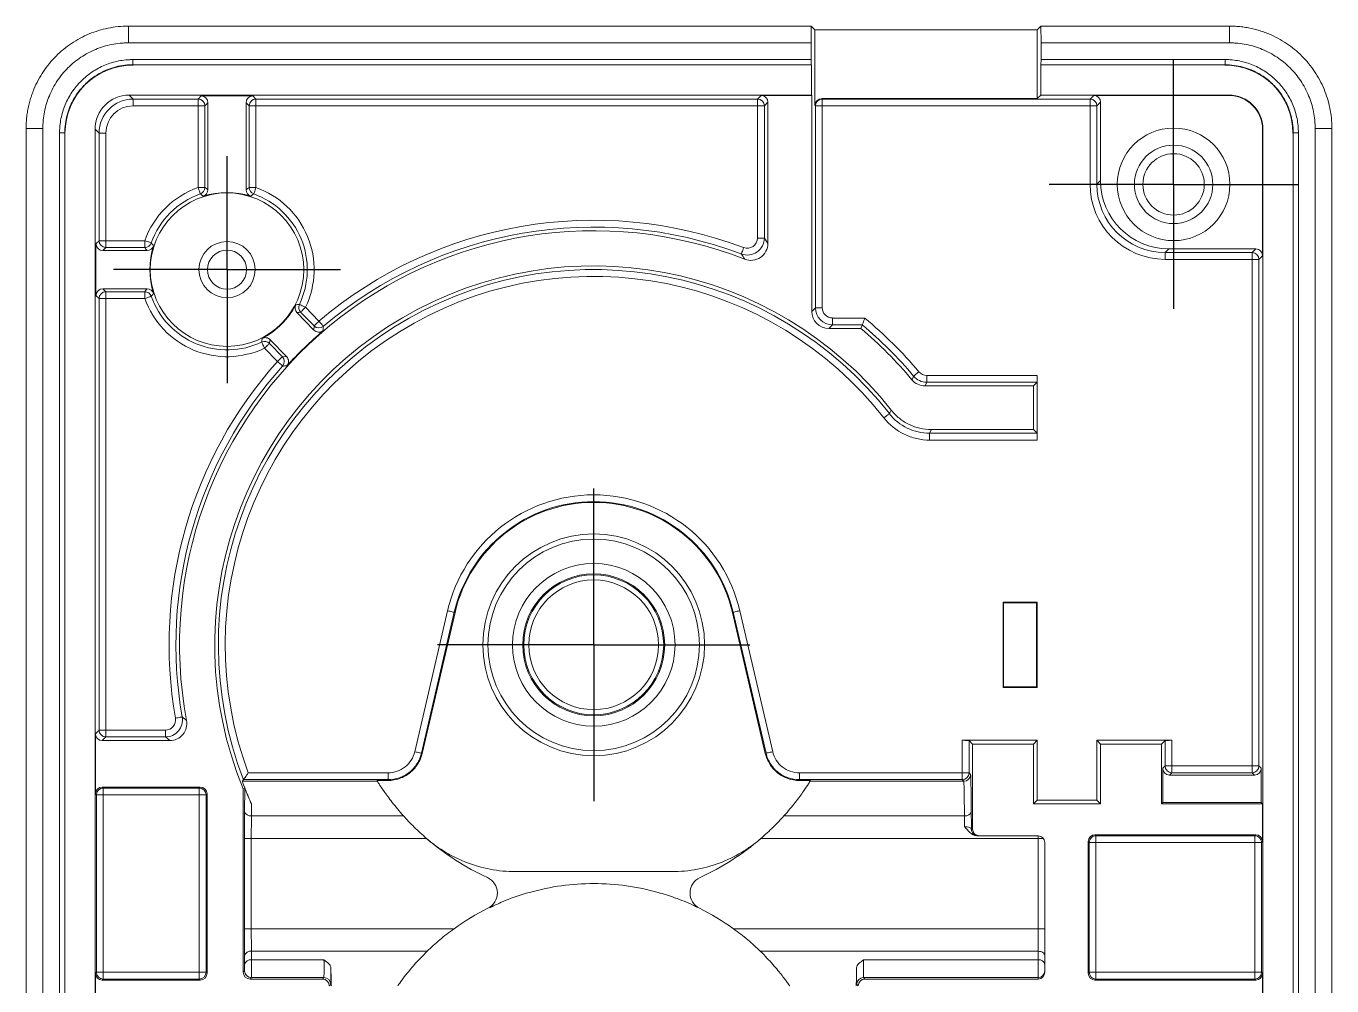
# Model space of a CAD drawing. Header units: millimetres. Extents: x 2 to 295, y 1 to 209.
# Drawn here: x 200.39 to 238.67, y 137.61 to 165.75 of the extents above; entities that cross this region are included whole.
import ezdxf

# ---------------------------------------------------------------- set-up
doc = ezdxf.new("R2010")
doc.units = ezdxf.units.MM
doc.layers.add('SLD-0', color=179, linetype='Continuous')

# ---------------------------------------------------------------- blocks, each defined once
blk = doc.blocks.new('SW_CENTERMARKSYMBOL_4')
at = {"layer": 'SLD-0', "color": 0}
for p, q in [((0, 2.5), (0, 3.325)), ((0, 0), (0, 2.5)), ((-2.5, 0), (-3.325, 0)), ((0, 0), (-2.5, 0)), ((0, 0), (0, -2.5)), ((0, 0), (2.5, 0)), ((2.5, 0), (3.325, 0)), ((0, -2.5), (0, -3.325))]:
    blk.add_line(p, q, dxfattribs=at)
blk = doc.blocks.new('SW_CENTERMARKSYMBOL_6')
at = {"layer": 'SLD-0', "color": 0}
for p, q in [((0, 2.5), (0, 4.581)), ((0, 0), (0, 2.5)), ((-2.5, 0), (-4.581, 0)), ((0, 0), (-2.5, 0)), ((0, 0), (0, -2.5)), ((0, 0), (2.5, 0)), ((2.5, 0), (4.581, 0)), ((0, -2.5), (0, -4.581))]:
    blk.add_line(p, q, dxfattribs=at)
blk = doc.blocks.new('SW_CENTERMARKSYMBOL_7')
at = {"layer": 'SLD-0', "color": 0}
for p, q in [((0, 2.5), (0, 3.65)), ((0, 0), (0, 2.5)), ((-2.5, 0), (-3.65, 0)), ((0, 0), (-2.5, 0)), ((0, 0), (0, -2.5)), ((0, 0), (2.5, 0)), ((2.5, 0), (3.65, 0)), ((0, -2.5), (0, -3.65))]:
    blk.add_line(p, q, dxfattribs=at)

msp = doc.modelspace()

# ---------------------------------------------------------------- linework, layer by layer
at = {"color": 7, "linetype": 'Continuous', "lineweight": 15}
for p, q in [((203.388, 165.748), (203.388, 165.257)), ((203.388, 165.748), (223.406, 165.748)), ((223.406, 165.748), (223.402, 165.257)), ((223.515, 165.639), (223.406, 165.748)), ((223.515, 165.639), (223.515, 163.421)), ((230.028, 165.639), (223.515, 165.639)), ((230.028, 165.639), (230.137, 165.748)), ((230.028, 163.621), (230.028, 165.639)), ((230.137, 165.748), (235.668, 165.748)), ((230.142, 165.257), (230.137, 165.748)), ((235.668, 165.748), (235.668, 165.257)), ((223.402, 165.257), (203.388, 165.257)), ((223.402, 165.257), (223.402, 164.767)), ((230.142, 164.767), (230.142, 165.257)), ((235.668, 165.257), (230.142, 165.257)), ((203.521, 164.767), (223.402, 164.767)), ((203.521, 164.767), (203.521, 164.616)), ((223.403, 164.616), (203.521, 164.616)), ((203.521, 164.616), (203.528, 164.608)), ((223.41, 164.608), (203.528, 164.608)), ((223.402, 164.767), (223.403, 164.616)), ((223.403, 164.616), (223.41, 164.608)), ((223.41, 163.726), (223.41, 164.608)), ((230.133, 164.608), (230.14, 164.616)), ((230.133, 164.608), (230.133, 163.726)), ((235.528, 164.608), (230.133, 164.608)), ((230.14, 164.616), (230.142, 164.767)), ((235.536, 164.616), (230.14, 164.616)), ((230.142, 164.767), (235.536, 164.767)), ((235.528, 164.608), (235.536, 164.616)), ((235.536, 164.767), (235.536, 164.616)), ((203.41, 163.726), (223.41, 163.726)), ((203.41, 163.726), (203.526, 163.61)), ((203.526, 163.61), (205.43, 163.61)), ((203.526, 163.61), (203.526, 163.41)), ((205.43, 163.61), (205.52, 163.7)), ((205.43, 163.61), (205.43, 163.41)), ((205.52, 163.7), (207.037, 163.7)), ((205.72, 163.5), (205.63, 163.41)), ((205.72, 160.952), (205.72, 163.5)), ((206.837, 163.5), (206.837, 160.952)), ((206.927, 163.41), (206.837, 163.5)), ((207.037, 163.7), (207.127, 163.61)), ((207.127, 163.61), (221.83, 163.61)), ((207.127, 163.41), (207.127, 163.61)), ((221.83, 163.61), (221.937, 163.717)), ((221.83, 163.61), (221.83, 163.41)), ((221.937, 163.717), (223.419, 163.717)), ((222.137, 163.517), (222.03, 163.41)), ((222.137, 159.379), (222.137, 163.517)), ((223.419, 163.717), (223.41, 163.726)), ((223.419, 163.717), (223.419, 157.382)), ((223.715, 163.621), (223.727, 163.61)), ((223.715, 163.621), (230.028, 163.621)), ((223.727, 163.61), (231.58, 163.61)), ((223.727, 163.61), (223.727, 163.41)), ((230.028, 163.621), (230.133, 163.726)), ((230.133, 163.726), (235.646, 163.726)), ((231.58, 163.61), (231.687, 163.717)), ((231.58, 163.61), (231.58, 163.41)), ((231.687, 163.717), (235.637, 163.717)), ((231.887, 163.517), (231.78, 163.41)), ((231.887, 161.217), (231.887, 163.517)), ((235.637, 163.717), (235.646, 163.726)), ((205.43, 163.41), (203.526, 163.41)), ((205.43, 161.016), (205.43, 163.41)), ((205.63, 163.41), (205.43, 163.41)), ((205.63, 163.41), (205.63, 161.016)), ((206.927, 161.016), (206.927, 163.41)), ((207.127, 163.41), (206.927, 163.41)), ((207.127, 163.41), (207.127, 161.016)), ((221.83, 163.41), (207.127, 163.41)), ((222.03, 163.41), (221.83, 163.41)), ((221.83, 159.535), (221.83, 163.41)), ((222.03, 163.41), (222.03, 159.535)), ((223.527, 163.41), (223.515, 163.421)), ((223.527, 157.49), (223.527, 163.41)), ((223.527, 163.41), (223.727, 163.41)), ((223.727, 163.41), (223.727, 157.49)), ((231.58, 163.41), (223.727, 163.41)), ((231.78, 163.41), (231.58, 163.41)), ((231.58, 161.11), (231.58, 163.41)), ((231.78, 163.41), (231.78, 161.11)), ((200.389, 118.468), (200.389, 162.748)), ((200.389, 162.748), (200.88, 162.748)), ((200.88, 162.748), (200.88, 118.468)), ((202.41, 118.49), (202.41, 162.726)), ((202.527, 162.61), (202.41, 162.726)), ((236.646, 162.726), (236.637, 162.717)), ((236.637, 162.717), (236.637, 159.017)), ((236.646, 162.726), (236.646, 118.49)), ((238.177, 118.468), (238.177, 162.748)), ((238.668, 162.748), (238.177, 162.748)), ((238.668, 162.748), (238.668, 118.468)), ((201.37, 118.601), (201.37, 162.616)), ((201.37, 162.616), (201.521, 162.616)), ((201.521, 162.616), (201.521, 118.601)), ((201.528, 162.608), (201.521, 162.616)), ((201.528, 162.608), (201.528, 118.608)), ((202.527, 159.456), (202.527, 162.61)), ((202.527, 162.61), (202.727, 162.61)), ((202.727, 162.61), (202.727, 159.456)), ((237.536, 162.616), (237.528, 162.608)), ((237.528, 118.608), (237.528, 162.608)), ((237.687, 162.616), (237.536, 162.616)), ((237.536, 118.601), (237.536, 162.616)), ((237.687, 162.616), (237.687, 118.601)), ((231.78, 161.11), (231.887, 161.217)), ((205.43, 161.016), (205.63, 161.016)), ((207.127, 161.016), (206.927, 161.016)), ((231.78, 161.11), (231.58, 161.11)), ((202.437, 159.367), (202.527, 159.456)), ((202.437, 157.85), (202.437, 159.367)), ((202.527, 159.456), (202.727, 159.456)), ((202.727, 159.256), (202.637, 159.167)), ((202.727, 159.456), (202.727, 159.256)), ((202.727, 159.456), (203.87, 159.456)), ((203.87, 159.256), (202.727, 159.256)), ((203.87, 159.456), (203.87, 159.256)), ((222.03, 159.535), (221.83, 159.535)), ((222.03, 159.535), (222.137, 159.379)), ((202.637, 159.167), (203.935, 159.167)), ((233.887, 159.217), (233.78, 159.11)), ((233.78, 159.11), (236.33, 159.11)), ((233.78, 159.11), (233.78, 158.91)), ((236.33, 158.91), (233.78, 158.91)), ((236.437, 159.217), (233.887, 159.217)), ((236.33, 159.11), (236.437, 159.217)), ((236.33, 158.91), (236.33, 159.11)), ((236.33, 158.91), (236.53, 158.91)), ((236.33, 144.056), (236.33, 158.91)), ((236.637, 159.017), (236.53, 158.91)), ((236.53, 158.91), (236.53, 144.056)), ((202.527, 157.76), (202.437, 157.85)), ((202.527, 145.106), (202.527, 157.76)), ((202.727, 157.76), (202.527, 157.76)), ((202.637, 158.05), (202.727, 157.96)), ((203.935, 158.05), (202.637, 158.05)), ((202.727, 157.96), (203.87, 157.96)), ((202.727, 157.76), (202.727, 157.96)), ((202.727, 157.76), (202.727, 145.106)), ((203.87, 157.76), (202.727, 157.76)), ((203.87, 157.76), (203.87, 157.96)), ((208.328, 157.347), (208.824, 156.837)), ((208.83, 156.96), (208.436, 157.364)), ((208.58, 157.503), (208.973, 157.099)), ((223.419, 157.382), (223.527, 157.49)), ((223.527, 157.49), (223.727, 157.49)), ((208.824, 156.837), (208.83, 156.96)), ((224.026, 156.99), (223.919, 156.882)), ((224.026, 156.99), (224.026, 157.19)), ((224.026, 157.19), (224.975, 157.19)), ((224.903, 156.99), (224.026, 156.99)), ((224.903, 156.99), (224.863, 156.882)), ((223.919, 156.882), (224.863, 156.882)), ((207.758, 155.916), (207.379, 156.305)), ((207.522, 156.444), (207.901, 156.055)), ((208.024, 156.058), (207.541, 156.554)), ((207.901, 156.055), (208.024, 156.058)), ((226.791, 155.306), (226.791, 155.506)), ((226.791, 155.506), (230.028, 155.506)), ((230.028, 153.61), (230.028, 155.506)), ((226.791, 155.306), (226.741, 155.199)), ((226.741, 155.199), (229.919, 155.199)), ((230.027, 155.306), (226.791, 155.306)), ((229.919, 155.199), (230.027, 155.306)), ((229.919, 155.199), (229.919, 153.917)), ((226.928, 153.917), (226.876, 153.81)), ((229.919, 153.917), (226.928, 153.917)), ((229.919, 153.917), (230.027, 153.81)), ((226.876, 153.81), (230.027, 153.81)), ((226.876, 153.61), (226.876, 153.81)), ((230.028, 153.61), (226.876, 153.61)), ((211.781, 144.474), (212.745, 148.607)), ((212.94, 148.562), (211.976, 144.429)), ((212.962, 148.556), (211.999, 144.424)), ((212.962, 148.556), (212.94, 148.562)), ((221.094, 148.556), (221.117, 148.562)), ((222.058, 144.424), (221.094, 148.556)), ((222.08, 144.429), (221.117, 148.562)), ((221.312, 148.607), (222.275, 144.474)), ((229.028, 148.858), (230.028, 148.858)), ((229.028, 146.358), (229.028, 148.858)), ((229.028, 148.858), (229.046, 148.841)), ((229.046, 146.376), (229.046, 148.841)), ((229.046, 148.841), (230.011, 148.841)), ((230.028, 148.858), (230.011, 148.841)), ((230.011, 148.841), (230.011, 146.376)), ((230.028, 148.858), (230.028, 146.358)), ((229.028, 146.358), (229.046, 146.376)), ((230.028, 146.358), (229.028, 146.358)), ((230.011, 146.376), (229.046, 146.376)), ((230.028, 146.358), (230.011, 146.376)), ((202.419, 144.999), (202.527, 145.106)), ((202.527, 145.106), (202.727, 145.106)), ((202.727, 144.906), (202.727, 145.106)), ((202.727, 145.106), (204.472, 145.106)), ((204.472, 144.906), (204.472, 145.106)), ((202.419, 143.239), (202.419, 144.999)), ((202.727, 144.906), (202.619, 144.799)), ((202.619, 144.799), (204.6, 144.799)), ((204.472, 144.906), (202.727, 144.906)), ((204.6, 144.799), (204.472, 144.906)), ((230.028, 144.808), (227.83, 144.808)), ((227.83, 143.855), (227.83, 144.808)), ((228.137, 144.699), (228.03, 144.806)), ((228.03, 144.806), (228.03, 143.855)), ((228.137, 142.208), (228.137, 144.699)), ((228.137, 144.699), (229.919, 144.699)), ((230.028, 144.808), (229.919, 144.699)), ((229.919, 144.699), (229.919, 142.949)), ((230.028, 144.808), (230.028, 143.058)), ((231.778, 144.808), (231.887, 144.699)), ((233.977, 144.808), (231.778, 144.808)), ((231.778, 143.058), (231.778, 144.808)), ((231.887, 142.949), (231.887, 144.699)), ((231.887, 144.699), (233.669, 144.699)), ((233.669, 144.699), (233.777, 144.806)), ((233.669, 144.699), (233.669, 142.949)), ((233.777, 144.056), (233.777, 144.806)), ((233.977, 144.808), (233.977, 144.056)), ((211.976, 144.429), (211.999, 144.424)), ((222.058, 144.424), (222.08, 144.429)), ((233.708, 143.988), (233.777, 144.056)), ((233.708, 143.988), (233.708, 142.988)), ((233.977, 144.056), (233.777, 144.056)), ((233.977, 144.056), (233.977, 143.856)), ((233.977, 144.056), (236.33, 144.056)), ((236.33, 144.056), (236.33, 143.856)), ((236.33, 144.056), (236.53, 144.056)), ((236.53, 144.056), (236.598, 143.988)), ((236.598, 142.988), (236.598, 143.988)), ((206.761, 143.655), (206.73, 143.608)), ((210.684, 143.608), (206.73, 143.608)), ((211, 143.655), (206.761, 143.655)), ((206.9, 143.855), (211, 143.855)), ((210.669, 143.631), (211, 143.631)), ((211, 143.631), (211, 143.655)), ((223.056, 143.855), (223.056, 143.655)), ((223.056, 143.855), (227.83, 143.855)), ((227.83, 143.655), (223.056, 143.655)), ((223.056, 143.631), (223.387, 143.631)), ((227.876, 143.608), (223.372, 143.608)), ((227.83, 143.855), (227.83, 143.655)), ((228.03, 143.855), (227.83, 143.855)), ((227.876, 143.608), (227.83, 143.655)), ((228.03, 143.855), (228.076, 143.808)), ((233.977, 143.856), (233.908, 143.788)), ((236.398, 143.788), (233.908, 143.788)), ((236.33, 143.856), (233.977, 143.856)), ((236.398, 143.788), (236.33, 143.856)), ((202.448, 143.21), (202.419, 143.239)), ((202.448, 138.006), (202.448, 143.21)), ((202.448, 143.21), (202.648, 143.21)), ((205.492, 143.439), (202.619, 143.439)), ((202.619, 143.439), (202.648, 143.41)), ((202.648, 143.41), (205.463, 143.41)), ((202.648, 143.41), (202.648, 143.21)), ((202.648, 143.21), (202.648, 138.006)), ((205.463, 143.21), (202.648, 143.21)), ((205.463, 143.41), (205.492, 143.439)), ((205.463, 143.21), (205.463, 143.41)), ((205.463, 138.006), (205.463, 143.21)), ((205.463, 143.21), (205.663, 143.21)), ((205.692, 143.239), (205.663, 143.21)), ((205.663, 143.21), (205.663, 138.006)), ((205.692, 143.239), (205.692, 137.978)), ((206.753, 143.387), (206.8, 143.396)), ((206.753, 143.387), (206.753, 138.008)), ((230.028, 143.058), (229.919, 142.949)), ((229.919, 142.949), (231.887, 142.949)), ((230.028, 143.058), (231.778, 143.058)), ((231.778, 143.058), (231.887, 142.949)), ((233.708, 142.988), (233.669, 142.949)), ((233.669, 142.949), (236.637, 142.949)), ((233.708, 142.988), (236.598, 142.988)), ((236.598, 142.988), (236.637, 142.949)), ((236.637, 141.839), (236.637, 142.949)), ((206.993, 142.593), (211.452, 142.593)), ((222.604, 142.593), (227.897, 142.593)), ((228.1, 142.208), (228.137, 142.208)), ((231.723, 142.039), (236.437, 142.039)), ((231.723, 142.039), (231.752, 142.01)), ((236.409, 142.01), (236.437, 142.039)), ((206.79, 139.285), (206.79, 141.931)), ((206.79, 141.931), (206.99, 141.931)), ((206.99, 141.931), (206.99, 139.285)), ((212.127, 141.931), (206.99, 141.931)), ((230.053, 141.931), (221.929, 141.931)), ((228.337, 142.008), (228.299, 142.008)), ((228.337, 142.008), (230.053, 142.008)), ((230.053, 141.931), (230.053, 142.008)), ((230.053, 139.285), (230.053, 141.931)), ((230.053, 141.931), (230.211, 141.931)), ((230.253, 141.808), (230.253, 138.008)), ((231.523, 141.839), (231.523, 137.978)), ((231.552, 141.81), (231.523, 141.839)), ((231.552, 138.006), (231.552, 141.81)), ((231.552, 141.81), (231.752, 141.81)), ((231.752, 142.01), (236.409, 142.01)), ((231.752, 142.01), (231.752, 141.81)), ((231.752, 141.81), (231.752, 138.006)), ((236.409, 141.81), (231.752, 141.81)), ((236.409, 142.01), (236.409, 141.81)), ((236.409, 138.006), (236.409, 141.81)), ((236.609, 141.81), (236.409, 141.81)), ((236.637, 141.839), (236.609, 141.81)), ((236.609, 141.81), (236.609, 138.006)), ((219.315, 140.958), (214.742, 140.958)), ((206.79, 139.285), (206.99, 139.285)), ((206.99, 139.285), (212.933, 139.285)), ((221.123, 139.285), (230.053, 139.285)), ((230.053, 138.624), (230.053, 139.285)), ((230.053, 139.285), (230.253, 139.285)), ((212.145, 138.624), (206.993, 138.624)), ((230.053, 138.624), (221.911, 138.624)), ((230.053, 138.374), (230.053, 138.624)), ((206.995, 138.374), (209.121, 138.374)), ((224.935, 138.374), (230.053, 138.374)), ((230.053, 137.85), (230.053, 138.374)), ((202.419, 137.978), (202.448, 138.006)), ((202.419, 137.978), (202.419, 136.217)), ((202.448, 138.006), (202.648, 138.006)), ((202.648, 137.806), (202.619, 137.778)), ((202.648, 137.806), (202.648, 138.006)), ((202.648, 138.006), (205.463, 138.006)), ((205.463, 137.806), (202.648, 137.806)), ((205.463, 138.006), (205.463, 137.806)), ((205.463, 138.006), (205.663, 138.006)), ((205.492, 137.778), (205.463, 137.806)), ((205.663, 138.006), (205.692, 137.978)), ((206.753, 138.008), (206.794, 138.05)), ((206.994, 137.85), (206.953, 137.808)), ((209.077, 137.808), (206.953, 137.808)), ((209.118, 137.85), (206.994, 137.85)), ((209.077, 137.808), (209.118, 137.85)), ((224.938, 137.85), (224.98, 137.808)), ((230.053, 137.85), (224.938, 137.85)), ((230.053, 137.808), (224.98, 137.808)), ((230.053, 137.808), (230.053, 137.85)), ((231.523, 137.978), (231.552, 138.006)), ((231.752, 138.006), (231.552, 138.006)), ((231.752, 137.806), (231.723, 137.778)), ((231.752, 138.006), (231.752, 137.806)), ((231.752, 138.006), (236.409, 138.006)), ((236.409, 137.806), (231.752, 137.806)), ((236.409, 138.006), (236.409, 137.806)), ((236.409, 138.006), (236.609, 138.006)), ((236.437, 137.778), (236.409, 137.806)), ((236.609, 138.006), (236.637, 137.978)), ((236.637, 136.217), (236.637, 137.978)), ((205.492, 137.778), (202.619, 137.778)), ((209.318, 137.65), (209.277, 137.608)), ((224.78, 137.608), (224.738, 137.65)), ((236.437, 137.778), (231.723, 137.778))]:
    msp.add_line(p, q, dxfattribs=at)
at = {"color": 7, "linetype": 'Continuous', "lineweight": 15, "flags": 128}
for points in [[(205.43, 161.016), (205.443, 160.98), (205.455, 160.944), (205.467, 160.912), (205.477, 160.883), (205.485, 160.86), (205.491, 160.842), (205.495, 160.831), (205.496, 160.828)], [(205.63, 161.016), (205.675, 160.984), (205.72, 160.952)], [(207.127, 161.016), (207.114, 160.98), (207.101, 160.944), (207.09, 160.912), (207.08, 160.883), (207.071, 160.86), (207.065, 160.842), (207.061, 160.831), (207.06, 160.828)], [(203.87, 159.456), (203.907, 159.444), (203.942, 159.431), (203.975, 159.42), (204.003, 159.41), (204.027, 159.401), (204.044, 159.395), (204.055, 159.391), (204.059, 159.39)], [(221.353, 159.067), (221.355, 159.071), (221.359, 159.082), (221.366, 159.099), (221.374, 159.123), (221.385, 159.151), (221.397, 159.183), (221.41, 159.218), (221.424, 159.254)], [(203.87, 157.96), (203.902, 158.004), (203.935, 158.05)], [(203.87, 157.76), (203.907, 157.773), (203.942, 157.785), (203.975, 157.797), (204.003, 157.807), (204.027, 157.815), (204.044, 157.821), (204.055, 157.825), (204.059, 157.826)], [(208.436, 157.364), (208.383, 157.355), (208.328, 157.347)], [(208.58, 157.503), (208.545, 157.52), (208.511, 157.536), (208.48, 157.551), (208.453, 157.564), (208.43, 157.575), (208.414, 157.583), (208.403, 157.588), (208.399, 157.59)], [(208.58, 157.503), (208.552, 157.476), (208.525, 157.45), (208.501, 157.426), (208.479, 157.405), (208.461, 157.388), (208.448, 157.375), (208.439, 157.367), (208.436, 157.364)], [(208.83, 156.96), (208.833, 156.963), (208.841, 156.971), (208.855, 156.984), (208.872, 157.001), (208.894, 157.022), (208.919, 157.046), (208.946, 157.072), (208.973, 157.099)], [(209.103, 156.947), (209.1, 156.95), (209.093, 156.959), (209.081, 156.973), (209.064, 156.992), (209.045, 157.015), (209.023, 157.041), (208.998, 157.07), (208.973, 157.099)], [(207.379, 156.305), (207.362, 156.34), (207.346, 156.373), (207.331, 156.404), (207.318, 156.432), (207.308, 156.454), (207.3, 156.471), (207.295, 156.481), (207.293, 156.485)], [(207.379, 156.305), (207.407, 156.332), (207.434, 156.358), (207.458, 156.382), (207.48, 156.403), (207.498, 156.42), (207.511, 156.433), (207.519, 156.441), (207.522, 156.444)], [(207.901, 156.055), (207.898, 156.052), (207.89, 156.044), (207.876, 156.031), (207.859, 156.014), (207.837, 155.993), (207.812, 155.969), (207.785, 155.943), (207.758, 155.916)], [(207.907, 155.782), (207.904, 155.785), (207.895, 155.793), (207.881, 155.805), (207.863, 155.822), (207.84, 155.842), (207.814, 155.865), (207.787, 155.89), (207.758, 155.916)], [(226.408, 155.485), (226.411, 155.488), (226.42, 155.495), (226.434, 155.507), (226.453, 155.523), (226.476, 155.542), (226.503, 155.565), (226.531, 155.589), (226.561, 155.614)], [(225.537, 154.263), (225.567, 154.287), (225.597, 154.31), (225.624, 154.331), (225.648, 154.349), (225.667, 154.365), (225.682, 154.376), (225.691, 154.383), (225.694, 154.386)], [(225.694, 154.386), (225.707, 154.409), (225.75, 154.488)], [(212.745, 148.607), (212.783, 148.598), (212.819, 148.59), (212.853, 148.582), (212.882, 148.575), (212.906, 148.569), (212.924, 148.565), (212.936, 148.562), (212.94, 148.562)], [(221.312, 148.607), (221.274, 148.598), (221.237, 148.59), (221.204, 148.582), (221.174, 148.575), (221.15, 148.569), (221.132, 148.565), (221.121, 148.562), (221.117, 148.562)], [(204.964, 145.493), (204.96, 145.492), (204.949, 145.49), (204.93, 145.487), (204.906, 145.483), (204.876, 145.477), (204.842, 145.471), (204.805, 145.465), (204.767, 145.458)], [(211.781, 144.474), (211.819, 144.465), (211.855, 144.457), (211.889, 144.449), (211.918, 144.442), (211.943, 144.437), (211.961, 144.432), (211.972, 144.43), (211.976, 144.429)], [(222.275, 144.474), (222.237, 144.465), (222.201, 144.457), (222.168, 144.449), (222.138, 144.442), (222.114, 144.437), (222.096, 144.432), (222.084, 144.43), (222.08, 144.429)], [(223.056, 143.655), (223.056, 143.649), (223.056, 143.64), (223.056, 143.631)], [(230.053, 138.624), (230.092, 138.621), (230.13, 138.614), (230.164, 138.602), (230.195, 138.585), (230.22, 138.565), (230.238, 138.542), (230.249, 138.517), (230.253, 138.492)]]:
    msp.add_lwpolyline(points, dxfattribs=at)
at = {"color": 7, "linetype": 'Continuous', "lineweight": 15}
for centre, radius in [((234.028, 161.108), 1.65), ((234.028, 161.108), 1.15), ((234.028, 161.108), 0.9), ((206.278, 158.608), 2.25), ((206.278, 158.608), 0.825), ((206.278, 158.608), 0.575), ((217.028, 147.608), 3.25), ((217.028, 147.608), 3.1), ((217.028, 147.608), 2.383), ((217.028, 147.608), 2.081), ((217.028, 147.608), 2.051), ((217.028, 147.608), 1.901)]:
    msp.add_circle(centre, radius, dxfattribs=at)
for centre, radius, start, end in [((205.43, 163.41), 0.2, 0.0048, 89.9952), ((207.127, 163.41), 0.2, 90.0047, 179.9953), ((221.83, 163.41), 0.2, 0.0047, 89.9954), ((223.727, 163.41), 0.2, 90.0046, 179.9953), ((231.58, 163.41), 0.2, 0.0048, 89.9955), ((206.278, 158.608), 2.553, 109.4062, 160.5938), ((206.278, 158.608), 2.353, 109.4062, 160.5938), ((205.43, 161.016), 0.2, 289.41, 359.9962), ((201.029, 154.998), 7.345, 51.6945, 52.5349), ((206.278, 158.608), 2.263, 72.0678, 107.9322), ((211.893, 154.001), 8.595, 125.2931, 126.0307), ((207.127, 161.016), 0.2, 180.0035, 250.5904), ((211.493, 155.043), 7.288, 127.4618, 128.3088), ((206.278, 158.608), 2.353, 334.3572, 70.5938), ((206.278, 158.608), 2.553, 334.3572, 70.5938), ((217.028, 147.608), 12.448, 69.3213, 130.3213), ((217.028, 147.608), 12.141, 68.6159, 190.5253), ((217.028, 147.608), 12.248, 69.3213, 130.3213), ((202.727, 159.456), 0.2, 180.0048, 269.9952), ((203.87, 159.456), 0.2, 270.003, 340.5908), ((210.89, 164.225), 8.6, 215.2933, 216.0305), ((206.278, 158.608), 2.263, 162.0678, 197.9322), ((209.89, 163.859), 7.346, 217.4656, 218.3058), ((196.743, 142.728), 29.541, 33.2236, 33.5816), ((236.33, 158.91), 0.2, 0.0058, 89.9942), ((217.028, 147.608), 11.109, 38.2665, 202.3344), ((217.028, 147.608), 11.002, 38.0284, 201.0611), ((217.028, 147.608), 10.802, 38.0284, 200.3346), ((202.727, 157.76), 0.2, 90.0054, 179.9949), ((203.87, 157.76), 0.2, 19.41, 89.9961), ((206.278, 158.608), 2.553, 199.4062, 295.5416), ((209.81, 153.42), 7.245, 141.688, 142.54), ((206.278, 158.608), 2.353, 199.4062, 295.5416), ((206.278, 158.608), 2.263, 297.0355, 332.903), ((207.482, 164.917), 7.384, 276.304, 277.1365), ((208.58, 157.503), 0.2, 154.3601, 224.2255), ((224.027, 157.49), 0.5, 180.0026, 269.9974), ((208.973, 157.099), 0.2, 224.2331, 310.3167), ((243.703, 155.578), 34.628, 177.7353, 177.9377), ((217.028, 147.608), 12.248, 40.0225, 49.9915), ((217.028, 147.608), 12.448, 40.0225, 50.3278), ((200.045, 157.495), 7.318, 352.0656, 352.9126), ((217.028, 147.608), 12.158, 130.7105, 137.7467), ((217.028, 147.608), 12.141, 39.7961, 49.8074), ((207.379, 156.305), 0.2, 44.2323, 115.5378), ((199.123, 157.943), 8.532, 349.8818, 350.6283), ((217.028, 147.608), 12.448, 138.136, 189.9454), ((207.758, 155.916), 0.2, 318.1409, 44.2237), ((217.028, 147.608), 12.248, 138.136, 189.9454), ((208.352, 120.35), 35.435, 90.5221, 90.7198), ((178.374, 178.761), 53.376, 334.0202, 334.1466), ((217.028, 147.608), 4.398, 13.1249, 166.8751), ((217.028, 147.608), 4.198, 13.1249, 166.8751), ((217.028, 147.608), 4.175, 13.1249, 166.8751), ((224.725, 169.988), 31.472, 231.1051, 231.4029), ((202.727, 145.106), 0.2, 180.0052, 269.9947), ((233.977, 144.056), 0.2, 180.0049, 269.9951), ((236.33, 144.056), 0.2, 270.0057, 359.9943), ((217.028, 147.608), 7.5, 212.0213, 212.232), ((217.028, 147.608), 7.5, 327.768, 327.9787), ((227.83, 143.855), 0.2, 270.0052, 359.9948), ((227.876, 143.808), 0.2, 270.0051, 359.9947), ((202.648, 143.21), 0.2, 90.0053, 179.9947), ((205.463, 143.21), 0.2, 0.0052, 89.9948), ((206.966, 142.769), 0.179, 194.33, 278.7035), ((227.924, 142.769), 0.179, 261.2971, 345.6694), ((228.299, 142.208), 0.2, 179.9989, 269.999), ((228.337, 142.208), 0.2, 180, 270), ((217.028, 147.608), 7.5, 229.196, 245.4499), ((217.028, 147.608), 7.5, 294.5501, 310.804), ((230.053, 141.808), 0.2, 0, 90), ((231.752, 141.81), 0.2, 90.0053, 179.9947), ((236.409, 141.81), 0.2, 0.0046, 89.9954), ((213.704, 140.331), 0.5, 296.3075, 65.4499), ((220.352, 140.331), 0.5, 114.5501, 243.6925), ((217.028, 133.608), 7, 116.3075, 125.8045), ((217.028, 133.608), 7, 54.1955, 63.6925), ((206.966, 138.447), 0.179, 81.2966, 165.6699), ((206.974, 138.193), 0.182, 83.2961, 170.0695), ((230.076, 138.195), 0.18, 9.543, 97.0937), ((202.648, 138.006), 0.2, 180.0052, 269.9945), ((205.463, 138.006), 0.2, 270.0054, 359.9949), ((206.994, 138.05), 0.2, 180.0049, 269.9951), ((209.118, 137.65), 0.2, 0.005, 89.995), ((224.938, 137.65), 0.2, 90.005, 179.995), ((230.053, 138.05), 0.2, 269.999, 359.9986), ((230.053, 138.008), 0.2, 270, 0), ((231.752, 138.006), 0.2, 180.0052, 269.9945), ((236.409, 138.006), 0.2, 270.0048, 359.9955)]:
    msp.add_arc(centre, radius, start, end, dxfattribs=at)
for centre, major_axis, ratio, start_param, end_param in [((203.528, 162.608), (1.414, -1.414), 0.999924, 2.356233, 3.926953), ((235.528, 162.608), (-1.414, -1.414), 0.999924, 2.356233, 3.926953), ((203.41, 162.726), (0.707, -0.707), 0.999924, 2.356233, 3.926953), ((203.527, 162.61), (0.707, -0.707), 0.999954, 2.356233, 3.926953), ((205.52, 163.5), (0.141, 0.141), 0.999924, 5.497825, 7.068545), ((207.037, 163.5), (-0.141, 0.141), 0.999924, 5.497825, 7.068545), ((221.937, 163.517), (0.141, 0.141), 0.999924, 5.497825, 7.068545), ((223.715, 163.421), (-0.141, 0.141), 0.999924, 5.497825, 7.068545), ((231.687, 163.517), (0.141, 0.141), 0.999924, 5.497825, 7.068545), ((235.637, 162.717), (-0.707, -0.707), 0.999924, 2.356233, 3.926953), ((235.646, 162.726), (-0.707, -0.707), 0.999924, 2.356233, 3.926953), ((203.527, 162.61), (0.566, -0.566), 0.999924, 2.356233, 3.926953), ((233.887, 161.217), (-1.414, -1.414), 0.999924, 5.497825, 7.068545), ((233.78, 161.11), (-1.556, -1.556), 0.999924, 5.497825, 7.068545), ((233.78, 161.11), (1.414, 1.414), 0.999909, 2.356233, 3.926953), ((202.637, 159.367), (-0.141, -0.141), 0.999924, 5.497825, 7.068545), ((236.437, 159.017), (0.141, 0.141), 0.999924, 5.497825, 7.068545), ((202.637, 157.85), (-0.141, 0.141), 0.999924, 5.497825, 7.068545), ((223.919, 157.382), (0.354, 0.354), 0.999924, 2.356233, 3.926953), ((224.027, 157.49), (0.212, 0.212), 0.999924, 2.356233, 3.926953), ((230.026, 155.506), (0, 0.2), 0.008727, 3.150319, 4.712389), ((230.026, 153.61), (0, 0.2), 0.008727, 4.712389, 6.274459), ((202.619, 144.999), (-0.141, -0.141), 0.999924, 5.497825, 7.068545), ((227.83, 144.806), (0.2, 0), 0.008727, 0.008727, 1.570796), ((233.977, 144.806), (0.2, 0), 0.008727, 1.570796, 3.132866), ((233.908, 143.988), (0.141, 0.141), 0.999924, 2.356233, 3.926953), ((236.398, 143.988), (-0.141, 0.141), 0.999924, 2.356233, 3.926953), ((227.876, 140.608), (0, 3), 0.009309, 5.435123, 6.274459), ((228.076, 140.608), (0, 3.2), 0.008727, 5.435123, 6.274459), ((202.619, 143.239), (-0.141, 0.141), 0.999924, 5.497825, 7.068545), ((205.492, 143.239), (0.141, 0.141), 0.999924, 5.497825, 7.068545), ((206.814, 140.608), (0, 3.2), 0.008727, 0.513195, 0.848062), ((207.014, 140.608), (0, 3), 0.009309, 0.679686, 0.848062), ((206.801, 141.931), (0, 1.2), 0.008727, 0.848062, 1.570796), ((207.001, 141.931), (0, 1), 0.010472, 0.848062, 1.570796), ((227.889, 141.931), (0, 1), 0.010472, 5.066126, 5.435123), ((228.089, 141.931), (0, 1.2), 0.008727, 4.94543, 5.435123), ((231.723, 141.839), (-0.141, 0.141), 0.999924, 5.497825, 7.068545), ((236.437, 141.839), (-0.141, -0.141), 0.999924, 2.356233, 3.926953), ((206.801, 139.285), (0, 1.2), 0.008727, 1.570796, 2.293531), ((207.001, 139.285), (0, 1), 0.010472, 1.570796, 2.293531), ((207.014, 140.608), (0, 3), 0.009309, 2.293531, 2.411156), ((206.814, 140.608), (0, 3.2), 0.008727, 2.293531, 2.411156), ((206.794, 138.15), (0, 0.1), 0.008727, 3.150319, 5.552749), ((206.994, 138.15), (0, 0.3), 0.002909, 3.150319, 5.552749), ((209.118, 138.15), (0, 0.3), 0.014545, 3.150319, 5.552749), ((224.938, 138.15), (0, 0.3), 0.014545, 0.730436, 3.132866), ((202.619, 137.978), (0.141, 0.141), 0.999924, 2.356233, 3.926953), ((205.492, 137.978), (0.141, -0.141), 0.999924, 5.497825, 7.068545), ((206.953, 138.008), (-0.141, -0.141), 0.999924, 5.497825, 7.068545), ((209.077, 137.608), (-0.141, -0.141), 0.999924, 2.356233, 3.926953), ((209.318, 138.15), (0, 0.5), 0.008727, 3.150319, 4.689913), ((209.338, 140.608), (0, 3), 0.008727, 2.537675, 3.132866), ((224.719, 140.608), (0, 3), 0.008727, 3.150319, 3.74551), ((224.738, 138.15), (0, 0.5), 0.008727, 1.593272, 3.132866), ((224.98, 137.608), (0.141, -0.141), 0.999924, 2.356233, 3.926953), ((231.723, 137.978), (-0.141, -0.141), 0.999924, 5.497825, 7.068545), ((236.437, 137.978), (-0.141, 0.141), 0.999924, 2.356233, 3.926953)]:
    msp.add_ellipse(centre, major_axis=major_axis, ratio=ratio, start_param=start_param, end_param=end_param, dxfattribs=at)
for points, knots in [([(200.389, 162.748), (200.39, 162.806), (200.392, 162.922), (200.407, 163.094), (200.431, 163.262), (200.465, 163.427), (200.507, 163.588), (200.557, 163.745), (200.667, 164.03), (200.879, 164.427), (201.254, 164.883), (201.71, 165.258), (202.142, 165.489), (202.509, 165.621), (202.792, 165.692), (203.086, 165.739), (203.287, 165.745), (203.388, 165.748)], [0, 0, 0, 0, 0.03708, 0.073715, 0.109904, 0.145647, 0.180945, 0.215797, 0.250203, 0.375926, 0.500034, 0.624131, 0.749865, 0.810349, 0.872199, 0.935416, 1, 1, 1, 1]), ([(235.668, 165.748), (235.726, 165.747), (235.842, 165.745), (236.014, 165.729), (236.182, 165.705), (236.347, 165.671), (236.508, 165.629), (236.665, 165.579), (236.95, 165.47), (237.347, 165.258), (237.803, 164.883), (238.178, 164.427), (238.409, 163.994), (238.541, 163.627), (238.612, 163.345), (238.659, 163.05), (238.665, 162.849), (238.668, 162.748)], [0, 0, 0, 0, 0.03708, 0.073715, 0.109904, 0.145647, 0.180945, 0.215797, 0.250203, 0.375926, 0.500034, 0.624131, 0.749865, 0.810349, 0.872199, 0.935416, 1, 1, 1, 1]), ([(203.388, 165.257), (203.348, 165.256), (203.265, 165.255), (203.102, 165.242), (202.898, 165.212), (202.659, 165.152), (202.427, 165.069), (202.204, 164.964), (201.993, 164.837), (201.795, 164.69), (201.612, 164.525), (201.446, 164.342), (201.299, 164.144), (201.173, 163.932), (201.067, 163.709), (200.984, 163.477), (200.924, 163.238), (200.894, 163.035), (200.882, 162.871), (200.881, 162.789), (200.88, 162.748)], [0, 0, 0, 0, 0.031209, 0.062518, 0.125016, 0.187514, 0.250012, 0.312509, 0.375006, 0.437503, 0.5, 0.562497, 0.624994, 0.687491, 0.749988, 0.812486, 0.874984, 0.937482, 0.968722, 1, 1, 1, 1]), ([(238.177, 162.748), (238.176, 162.789), (238.175, 162.871), (238.162, 163.035), (238.132, 163.238), (238.072, 163.477), (237.989, 163.709), (237.884, 163.932), (237.757, 164.144), (237.61, 164.342), (237.445, 164.525), (237.262, 164.69), (237.064, 164.837), (236.852, 164.964), (236.63, 165.069), (236.397, 165.152), (236.158, 165.212), (235.955, 165.242), (235.791, 165.255), (235.709, 165.256), (235.668, 165.257)], [0, 0, 0, 0, 0.031209, 0.062518, 0.125016, 0.187514, 0.250012, 0.312509, 0.375006, 0.437503, 0.5, 0.562497, 0.624994, 0.687491, 0.749988, 0.812486, 0.874984, 0.937482, 0.968722, 1, 1, 1, 1]), ([(201.37, 162.616), (201.37, 162.644), (201.371, 162.714), (201.381, 162.855), (201.407, 163.036), (201.459, 163.241), (201.53, 163.44), (201.62, 163.631), (201.729, 163.813), (201.855, 163.983), (201.997, 164.139), (202.154, 164.281), (202.324, 164.407), (202.505, 164.516), (202.696, 164.606), (202.895, 164.678), (203.1, 164.729), (203.275, 164.755), (203.415, 164.765), (203.486, 164.766), (203.521, 164.767)], [0, 0, 0, 0, 0.025008, 0.062517, 0.125015, 0.187514, 0.250011, 0.312509, 0.375006, 0.437503, 0.5, 0.562496, 0.624993, 0.687491, 0.749988, 0.812486, 0.874984, 0.937482, 0.968741, 1, 1, 1, 1]), ([(203.521, 164.616), (203.476, 164.615), (203.386, 164.613), (203.253, 164.599), (203.123, 164.577), (202.996, 164.547), (202.874, 164.509), (202.671, 164.433), (202.402, 164.289), (202.098, 164.039), (201.848, 163.735), (201.683, 163.428), (201.585, 163.14), (201.531, 162.883), (201.524, 162.706), (201.521, 162.616)], [0, 0, 0, 0, 0.043218, 0.08583, 0.127836, 0.169235, 0.210028, 0.250215, 0.375946, 0.500067, 0.624172, 0.749919, 0.83085, 0.914211, 1, 1, 1, 1]), ([(235.536, 164.767), (235.564, 164.767), (235.634, 164.766), (235.775, 164.756), (235.956, 164.729), (236.161, 164.678), (236.36, 164.606), (236.551, 164.516), (236.733, 164.407), (236.903, 164.281), (237.059, 164.139), (237.201, 163.983), (237.327, 163.813), (237.436, 163.631), (237.526, 163.44), (237.598, 163.241), (237.649, 163.036), (237.675, 162.862), (237.685, 162.721), (237.686, 162.651), (237.687, 162.616)], [0, 0, 0, 0, 0.025008, 0.062517, 0.125015, 0.187514, 0.250011, 0.312509, 0.375006, 0.437503, 0.5, 0.562496, 0.624993, 0.687491, 0.749988, 0.812486, 0.874984, 0.937482, 0.968741, 1, 1, 1, 1]), ([(237.536, 162.616), (237.535, 162.661), (237.533, 162.751), (237.519, 162.884), (237.497, 163.014), (237.467, 163.14), (237.429, 163.263), (237.353, 163.465), (237.209, 163.735), (236.959, 164.039), (236.655, 164.289), (236.348, 164.453), (236.06, 164.551), (235.803, 164.605), (235.626, 164.612), (235.536, 164.616)], [0, 0, 0, 0, 0.043218, 0.08583, 0.127836, 0.169235, 0.210028, 0.250215, 0.375946, 0.500067, 0.624172, 0.749919, 0.83085, 0.914211, 1, 1, 1, 1]), ([(222.03, 159.535), (222.03, 159.373), (221.947, 159.216), (221.682, 159.032), (221.505, 159.01), (221.353, 159.067)], [0, 0, 0, 0, 0.5, 0.5, 1, 1, 1, 1]), ([(221.424, 159.254), (221.515, 159.22), (221.621, 159.233), (221.78, 159.344), (221.83, 159.438), (221.83, 159.535)], [0, 0, 0, 0, 0.5, 0.5, 1, 1, 1, 1]), ([(222.137, 159.379), (222.137, 159.215), (222.054, 159.058), (221.785, 158.874), (221.607, 158.854), (221.455, 158.913)], [0, 0, 0, 0, 0.5, 0.5, 1, 1, 1, 1]), ([(224.903, 156.99), (224.903, 156.99), (224.911, 157.014), (224.939, 157.088), (224.957, 157.139), (224.975, 157.19)], [0, 0, 0, 0, 0.5, 0.5, 1, 1, 1, 1]), ([(207.307, 156.592), (207.345, 156.612), (207.388, 156.619), (207.472, 156.605), (207.511, 156.584), (207.541, 156.554)], [0, 0, 0, 0, 0.5, 0.5, 1, 1, 1, 1]), ([(209.098, 156.824), (209.06, 156.791), (209.009, 156.774), (208.909, 156.778), (208.86, 156.8), (208.824, 156.837)], [0, 0, 0, 0, 0.5, 0.5, 1, 1, 1, 1]), ([(208.024, 156.058), (208.06, 156.021), (208.08, 155.972), (208.082, 155.871), (208.063, 155.821), (208.029, 155.784)], [0, 0, 0, 0, 0.5, 0.5, 1, 1, 1, 1]), ([(225.694, 154.386), (225.835, 154.206), (226.016, 154.06), (226.321, 153.912), (226.429, 153.873), (226.649, 153.823), (226.762, 153.81), (226.876, 153.81)], [0, 0, 0, 0, 0.5, 0.5, 0.75, 0.75, 1, 1, 1, 1]), ([(225.75, 154.488), (225.821, 154.399), (225.9, 154.319), (226.075, 154.178), (226.172, 154.117), (226.475, 153.97), (226.7, 153.917), (226.928, 153.917)], [0, 0, 0, 0, 0.25, 0.25, 0.5, 0.5, 1, 1, 1, 1]), ([(226.876, 153.61), (226.746, 153.61), (226.619, 153.625), (226.37, 153.682), (226.247, 153.726), (225.902, 153.894), (225.696, 154.059), (225.537, 154.263)], [0, 0, 0, 0, 0.25, 0.25, 0.5, 0.5, 1, 1, 1, 1]), ([(204.964, 145.493), (204.989, 145.348), (204.948, 145.196), (204.762, 144.974), (204.618, 144.906), (204.472, 144.906)], [0, 0, 0, 0, 0.5, 0.5, 1, 1, 1, 1]), ([(204.472, 145.106), (204.56, 145.106), (204.646, 145.147), (204.757, 145.28), (204.782, 145.372), (204.767, 145.458)], [0, 0, 0, 0, 0.5, 0.5, 1, 1, 1, 1]), ([(205.092, 145.39), (205.119, 145.245), (205.078, 145.092), (204.892, 144.868), (204.748, 144.799), (204.6, 144.799)], [0, 0, 0, 0, 0.5, 0.5, 1, 1, 1, 1]), ([(211, 143.855), (211.181, 143.855), (211.357, 143.916), (211.641, 144.141), (211.74, 144.298), (211.781, 144.474)], [0, 0, 0, 0, 0.5, 0.5, 1, 1, 1, 1]), ([(211.976, 144.429), (211.951, 144.32), (211.907, 144.215), (211.787, 144.026), (211.711, 143.941), (211.535, 143.802), (211.436, 143.747), (211.224, 143.674), (211.112, 143.655), (211, 143.655)], [4.712389, 4.712389, 4.712389, 4.712389, 5.047822, 5.047822, 5.383255, 5.383255, 5.718688, 5.718688, 6.054125, 6.054125, 6.054125, 6.054125]), ([(211.999, 144.424), (211.973, 144.312), (211.928, 144.205), (211.805, 144.011), (211.727, 143.925), (211.548, 143.782), (211.446, 143.726), (211.23, 143.651), (211.115, 143.631), (211, 143.631), (211, 143.631), (211, 143.631), (211, 143.631)], [4.712389, 4.712389, 4.712389, 4.712389, 5.047822, 5.047822, 5.383255, 5.383255, 5.718688, 5.718688, 6.054121, 6.054121, 6.054121, 6.054174, 6.054174, 6.054174, 6.054174]), ([(222.058, 144.424), (222.084, 144.312), (222.129, 144.205), (222.251, 144.011), (222.329, 143.925), (222.509, 143.782), (222.61, 143.726), (222.827, 143.651), (222.941, 143.631), (223.056, 143.631), (223.056, 143.631), (223.056, 143.631), (223.056, 143.631)], [3.370606, 3.370606, 3.370606, 3.370606, 3.706039, 3.706039, 4.041472, 4.041472, 4.376905, 4.376905, 4.712338, 4.712338, 4.712338, 4.712389, 4.712389, 4.712389, 4.712389]), ([(223.056, 143.655), (222.944, 143.655), (222.832, 143.674), (222.62, 143.747), (222.521, 143.802), (222.346, 143.941), (222.27, 144.026), (222.15, 144.215), (222.106, 144.32), (222.08, 144.429)], [3.370657, 3.370657, 3.370657, 3.370657, 3.70609, 3.70609, 4.041523, 4.041523, 4.376956, 4.376956, 4.712389, 4.712389, 4.712389, 4.712389]), ([(222.275, 144.474), (222.316, 144.298), (222.416, 144.141), (222.699, 143.916), (222.875, 143.855), (223.056, 143.855)], [0, 0, 0, 0, 0.5, 0.5, 1, 1, 1, 1]), ([(206.73, 143.608), (206.728, 143.605), (206.747, 143.545), (206.813, 143.373), (206.841, 143.302), (206.909, 143.138), (206.949, 143.045), (206.996, 142.942)], [0, 0, 0, 0, 0.5, 0.5, 0.75, 0.75, 1, 1, 1, 1]), ([(206.761, 143.655), (206.762, 143.655), (206.781, 143.682), (206.834, 143.759), (206.867, 143.807), (206.9, 143.855)], [0, 0, 0, 0, 0.5, 0.5, 1, 1, 1, 1]), ([(211.452, 142.593), (211.328, 142.73), (211.216, 142.865), (211.025, 143.11), (210.945, 143.219), (210.817, 143.404), (210.768, 143.478), (210.702, 143.579), (210.685, 143.606), (210.684, 143.608)], [0, 0, 0, 0, 0.25, 0.25, 0.5, 0.5, 0.75, 0.75, 1, 1, 1, 1]), ([(211, 143.855), (211, 143.803), (211, 143.751), (211, 143.677), (211, 143.655), (211, 143.655)], [0, 0, 0, 0, 0.5, 0.5, 1, 1, 1, 1]), ([(223.372, 143.608), (223.371, 143.606), (223.354, 143.579), (223.289, 143.479), (223.241, 143.405), (223.112, 143.221), (223.031, 143.109), (222.84, 142.865), (222.73, 142.732), (222.604, 142.593)], [0, 0, 0, 0, 0.25, 0.25, 0.5, 0.5, 0.75, 0.75, 1, 1, 1, 1]), ([(206.8, 143.396), (206.8, 143.396), (206.801, 143.395), (206.803, 143.389), (206.806, 143.384), (206.815, 143.361), (206.822, 143.345), (206.833, 143.318), (206.838, 143.306), (206.863, 143.247), (206.88, 143.207), (206.93, 143.089), (206.963, 143.015), (206.996, 142.942)], [0, 0, 0, 0, 0.0625, 0.0625, 0.125, 0.125, 0.1875, 0.1875, 0.25, 0.25, 0.5, 0.5, 1, 1, 1, 1]), ([(211.452, 142.593), (211.546, 142.489), (211.65, 142.378), (211.88, 142.152), (212.001, 142.04), (212.127, 141.931)], [0, 0, 0, 0, 0.5, 0.5, 1, 1, 1, 1]), ([(221.929, 141.931), (222.055, 142.04), (222.175, 142.151), (222.403, 142.375), (222.511, 142.489), (222.604, 142.593)], [0, 0, 0, 0, 0.5, 0.5, 1, 1, 1, 1]), ([(228.264, 142.008), (228.184, 142.008), (228.11, 142.049), (227.995, 142.157), (227.951, 142.223), (227.899, 142.277)], [0, 0, 0, 0, 0.5, 0.5, 1, 1, 1, 1]), ([(227.899, 142.277), (227.957, 142.277), (228.009, 142.264), (228.079, 142.235), (228.099, 142.22), (228.1, 142.208)], [0, 0, 0, 0, 0.5, 0.5, 1, 1, 1, 1]), ([(214.742, 140.958), (214.488, 140.958), (214.238, 140.982), (213.746, 141.076), (213.502, 141.147), (213.154, 141.285), (213.042, 141.336), (212.824, 141.446), (212.719, 141.506), (212.424, 141.69), (212.252, 141.823), (212.129, 141.93)], [0, 0, 0, 0, 0.25, 0.25, 0.5, 0.5, 0.625, 0.625, 0.75, 0.75, 1, 1, 1, 1]), ([(221.928, 141.93), (221.866, 141.876), (221.793, 141.817), (221.628, 141.694), (221.535, 141.629), (221.242, 141.446), (221.02, 141.331), (220.559, 141.149), (220.318, 141.078), (219.82, 140.982), (219.569, 140.958), (219.315, 140.958)], [0, 0, 0, 0, 0.125, 0.125, 0.25, 0.25, 0.5, 0.5, 0.75, 0.75, 1, 1, 1, 1]), ([(220.072, 139.907), (220.031, 139.928), (219.82, 140.038), (219.429, 140.189), (218.78, 140.4), (217.986, 140.564), (217.035, 140.63), (216.076, 140.566), (215.207, 140.383), (214.499, 140.152), (214.13, 139.972), (213.981, 139.9)], [0, 0, 0, 0, 0.022615, 0.117118, 0.197995, 0.347296, 0.499522, 0.64886, 0.801048, 0.919784, 1, 1, 1, 1]), ([(212.933, 139.285), (212.787, 139.18), (212.648, 139.071), (212.383, 138.848), (212.256, 138.731), (212.145, 138.624)], [0, 0, 0, 0, 0.5, 0.5, 1, 1, 1, 1]), ([(221.911, 138.624), (221.801, 138.731), (221.677, 138.845), (221.409, 139.071), (221.269, 139.18), (221.123, 139.285)], [0, 0, 0, 0, 0.5, 0.5, 1, 1, 1, 1]), ([(211.284, 137.608), (211.285, 137.61), (211.304, 137.638), (211.378, 137.741), (211.433, 137.816), (211.578, 138.002), (211.669, 138.115), (211.883, 138.357), (212.007, 138.489), (212.145, 138.624)], [0, 0, 0, 0, 0.25, 0.25, 0.5, 0.5, 0.75, 0.75, 1, 1, 1, 1]), ([(221.911, 138.624), (222.048, 138.49), (222.173, 138.357), (222.387, 138.114), (222.477, 138.005), (222.586, 137.865), (222.618, 137.822), (222.673, 137.747), (222.696, 137.716), (222.752, 137.639), (222.771, 137.61), (222.773, 137.608)], [0, 0, 0, 0, 0.25, 0.25, 0.5, 0.5, 0.625, 0.625, 0.75, 0.75, 1, 1, 1, 1]), ([(209.323, 138.139), (209.322, 138.181), (209.294, 138.223), (209.218, 138.3), (209.169, 138.337), (209.121, 138.374)], [0, 0, 0, 0, 0.5, 0.5, 1, 1, 1, 1]), ([(224.734, 138.139), (224.734, 138.181), (224.763, 138.223), (224.839, 138.3), (224.887, 138.337), (224.935, 138.374)], [0, 0, 0, 0, 0.5, 0.5, 1, 1, 1, 1])]:
    msp.add_open_spline(points, degree=3, knots=knots, dxfattribs=at)
for points in [[(205.72, 160.952), (205.72, 160.867), (205.662, 160.787), (205.581, 160.761)], [(206.975, 160.761), (206.895, 160.787), (206.837, 160.867), (206.837, 160.952)], [(204.125, 159.305), (204.099, 159.225), (204.019, 159.167), (203.935, 159.167)], [(203.935, 158.05), (204.019, 158.05), (204.099, 157.992), (204.125, 157.911)], [(208.328, 157.347), (208.269, 157.407), (208.255, 157.503), (208.293, 157.577)], [(226.791, 155.306), (226.644, 155.306), (226.502, 155.373), (226.408, 155.485)], [(226.561, 155.614), (226.618, 155.546), (226.703, 155.506), (226.791, 155.506)], [(226.741, 155.199), (226.593, 155.199), (226.451, 155.266), (226.356, 155.379)], [(228.299, 142.008), (228.299, 142.008), (228.287, 142.008), (228.264, 142.008)]]:
    msp.add_open_spline(points, degree=3, dxfattribs=at)

# ---------------------------------------------------------------- block references
at = {"layer": 'SLD-0', "color": 1}
for name, p in [('SW_CENTERMARKSYMBOL_7', (234.028, 161.108)), ('SW_CENTERMARKSYMBOL_4', (206.278, 158.608)), ('SW_CENTERMARKSYMBOL_6', (217.028, 147.608))]:
    msp.add_blockref(name, p, dxfattribs=at)

doc.saveas('drawing.dxf')
